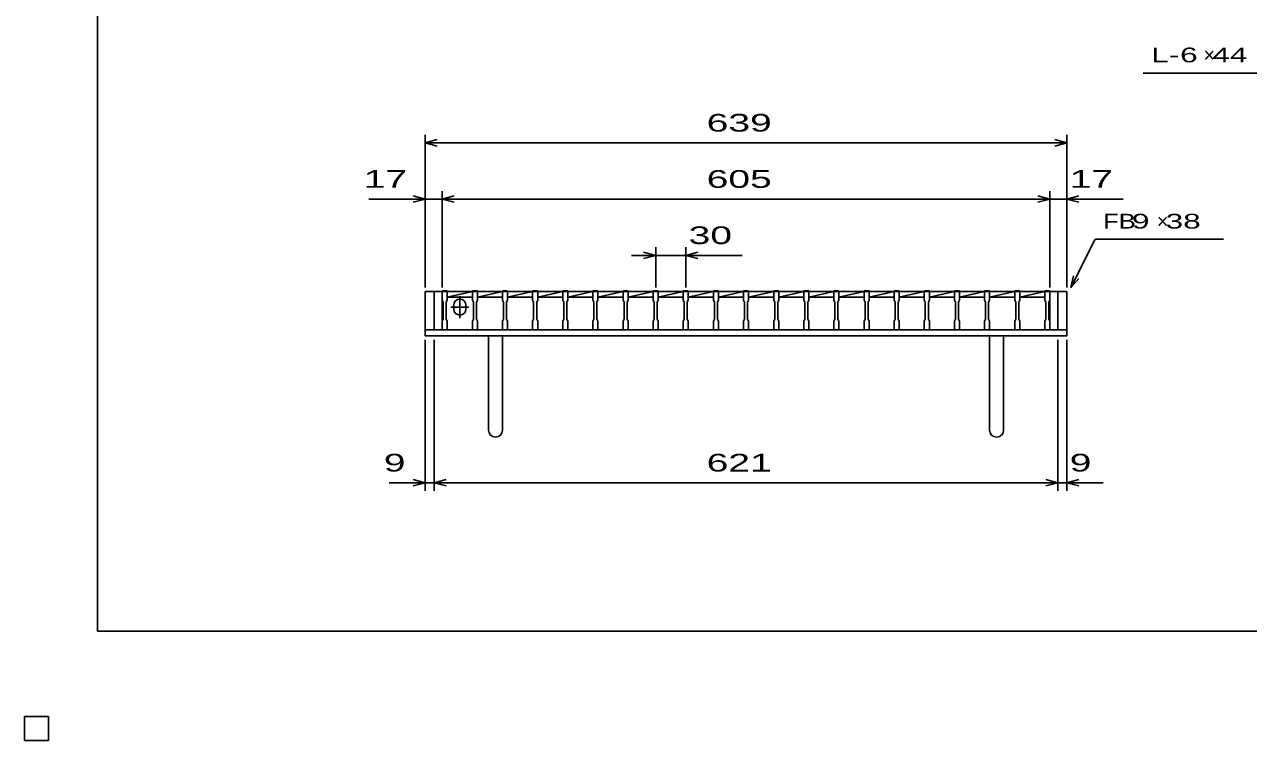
# Model space of a CAD drawing. Units: millimetres, scale not verified. Extents: x -1456 to 1385, y -1026 to 843.
# Drawn here: x -1456 to -237, y -1026 to -313 of the extents above; entities that cross this region are included whole.
import ezdxf
from ezdxf.enums import TextEntityAlignment as Align

# ---------------------------------------------------------------- set-up
doc = ezdxf.new("R2010")
doc.units = ezdxf.units.MM
doc.header["$LTSCALE"] = 8
for name, color, linetype, lineweight in [('0_2', 150, 'Continuous', 25), ('16', 3, 'Continuous', 25), ('19', 6, 'Continuous', 25), ('22', 4, 'Continuous', 25), ('24', 2, 'Continuous', 25), ('32', 4, 'Continuous', 25)]:
    doc.layers.add(name, color=color, linetype=linetype, lineweight=lineweight)
doc.styles.add('ベクトル', font='')
doc.styles.get('ベクトル').set_extended_font_data('ベクトル')

msp = doc.modelspace()

# ---------------------------------------------------------------- linework, layer by layer
at = {"layer": '0_2'}
for p, q in [((-1383.2, -917.2), (-1383.2, 842.8)), ((1384.8, -917.2), (-1383.2, -917.2)), ((-1432, -1002), (-1456, -1002)), ((-1456, -1002), (-1456, -1026)), ((-1432, -1002), (-1456, -1002)), ((-1456, -1002), (-1456, -1026)), ((-1432, -1002), (-1456, -1002)), ((-1456, -1002), (-1456, -1026)), ((-1432, -1002), (-1456, -1002)), ((-1456, -1002), (-1456, -1026)), ((-1432, -1002), (-1456, -1002)), ((-1456, -1002), (-1456, -1026)), ((-1432, -1026), (-1432, -1002)), ((-1432, -1026), (-1432, -1002)), ((-1432, -1026), (-1432, -1002)), ((-1432, -1026), (-1432, -1002)), ((-1432, -1026), (-1432, -1002)), ((-1456, -1026), (-1432, -1026)), ((-1456, -1026), (-1432, -1026)), ((-1456, -1026), (-1432, -1026)), ((-1456, -1026), (-1432, -1026)), ((-1456, -1026), (-1432, -1026))]:
    msp.add_line(p, q, dxfattribs=at)
at = {"layer": '16'}
for p, q in [((-1040, -579), (-1040, -578.3)), ((-1040, -578.3), (-1035, -578.3)), ((-1040, -579), (-1040, -587.5)), ((-1035, -579), (-1040, -579)), ((-1040, -579), (-1040, -617)), ((-1035, -578.3), (-1035, -579)), ((-1035, -587.5), (-1035, -579)), ((-1035, -579), (-1010, -579)), ((-1035, -584.5), (-1010, -579)), ((-1035, -584.5), (-1010, -584.5)), ((-1022.5, -605.5), (-1022.5, -583.5)), ((-1010, -579), (-1010, -578.3)), ((-1010, -578.3), (-1005, -578.3)), ((-1010, -579), (-1010, -587.5)), ((-1005, -579), (-1010, -579)), ((-1005, -578.3), (-1005, -579)), ((-1005, -587.5), (-1005, -579)), ((-1005, -579), (-980, -579)), ((-1005, -584.5), (-980, -579)), ((-1005, -584.5), (-980, -584.5)), ((-980, -579), (-980, -578.3)), ((-980, -578.3), (-975, -578.3)), ((-980, -579), (-980, -587.5)), ((-975, -579), (-980, -579)), ((-975, -578.3), (-975, -579)), ((-975, -587.5), (-975, -579)), ((-975, -579), (-950, -579)), ((-975, -584.5), (-950, -579)), ((-975, -584.5), (-950, -584.5)), ((-950, -579), (-950, -578.3)), ((-950, -578.3), (-945, -578.3)), ((-950, -579), (-950, -587.5)), ((-945, -579), (-950, -579)), ((-945, -578.3), (-945, -579)), ((-945, -587.5), (-945, -579)), ((-945, -579), (-920, -579)), ((-945, -584.5), (-920, -579)), ((-945, -584.5), (-920, -584.5)), ((-920, -579), (-920, -578.3)), ((-920, -578.3), (-915, -578.3)), ((-920, -579), (-920, -587.5)), ((-915, -579), (-920, -579)), ((-915, -578.3), (-915, -579)), ((-915, -587.5), (-915, -579)), ((-915, -579), (-890, -579)), ((-915, -584.5), (-890, -579)), ((-915, -584.5), (-890, -584.5)), ((-890, -579), (-890, -578.3)), ((-890, -578.3), (-885, -578.3)), ((-890, -579), (-890, -587.5)), ((-885, -579), (-890, -579)), ((-885, -578.3), (-885, -579)), ((-885, -587.5), (-885, -579)), ((-885, -579), (-860, -579)), ((-885, -584.5), (-860, -579)), ((-885, -584.5), (-860, -584.5)), ((-860, -579), (-860, -578.3)), ((-860, -578.3), (-855, -578.3)), ((-860, -579), (-860, -587.5)), ((-855, -579), (-860, -579)), ((-855, -578.3), (-855, -579)), ((-855, -587.5), (-855, -579)), ((-855, -579), (-830, -579)), ((-855, -584.5), (-830, -579)), ((-855, -584.5), (-830, -584.5)), ((-830, -579), (-830, -578.3)), ((-830, -578.3), (-825, -578.3)), ((-830, -579), (-830, -587.5)), ((-825, -579), (-830, -579)), ((-825, -578.3), (-825, -579)), ((-825, -587.5), (-825, -579)), ((-825, -579), (-800, -579)), ((-825, -584.5), (-800, -579)), ((-825, -584.5), (-800, -584.5)), ((-800, -579), (-800, -578.3)), ((-800, -578.3), (-795, -578.3)), ((-800, -579), (-800, -587.5)), ((-795, -579), (-800, -579)), ((-795, -578.3), (-795, -579)), ((-795, -587.5), (-795, -579)), ((-795, -579), (-770, -579)), ((-795, -584.5), (-770, -579)), ((-795, -584.5), (-770, -584.5)), ((-770, -579), (-770, -578.3)), ((-770, -578.3), (-765, -578.3)), ((-770, -579), (-770, -587.5)), ((-765, -579), (-770, -579)), ((-765, -578.3), (-765, -579)), ((-765, -587.5), (-765, -579)), ((-765, -579), (-740, -579)), ((-765, -584.5), (-740, -579)), ((-765, -584.5), (-740, -584.5)), ((-740, -579), (-740, -578.3)), ((-740, -578.3), (-735, -578.3)), ((-740, -579), (-740, -587.5)), ((-735, -579), (-740, -579)), ((-735, -578.3), (-735, -579)), ((-735, -587.5), (-735, -579)), ((-735, -579), (-710, -579)), ((-735, -584.5), (-710, -579)), ((-735, -584.5), (-710, -584.5)), ((-710, -579), (-710, -578.3)), ((-710, -578.3), (-705, -578.3)), ((-710, -579), (-710, -587.5)), ((-705, -579), (-710, -579)), ((-705, -578.3), (-705, -579)), ((-705, -587.5), (-705, -579)), ((-705, -579), (-680, -579)), ((-705, -584.5), (-680, -579)), ((-705, -584.5), (-680, -584.5)), ((-680, -579), (-680, -578.3)), ((-680, -578.3), (-675, -578.3)), ((-680, -579), (-680, -587.5)), ((-675, -579), (-680, -579)), ((-675, -578.3), (-675, -579)), ((-675, -587.5), (-675, -579)), ((-675, -579), (-650, -579)), ((-675, -584.5), (-650, -579)), ((-675, -584.5), (-650, -584.5)), ((-650, -579), (-650, -578.3)), ((-650, -578.3), (-645, -578.3)), ((-650, -579), (-650, -587.5)), ((-645, -579), (-650, -579)), ((-645, -578.3), (-645, -579)), ((-645, -587.5), (-645, -579)), ((-645, -579), (-620, -579)), ((-645, -584.5), (-620, -579)), ((-645, -584.5), (-620, -584.5)), ((-620, -579), (-620, -578.3)), ((-620, -578.3), (-615, -578.3)), ((-620, -579), (-620, -587.5)), ((-615, -579), (-620, -579)), ((-615, -578.3), (-615, -579)), ((-615, -587.5), (-615, -579)), ((-615, -579), (-590, -579)), ((-615, -584.5), (-590, -579)), ((-615, -584.5), (-590, -584.5)), ((-590, -579), (-590, -578.3)), ((-590, -578.3), (-585, -578.3)), ((-590, -579), (-590, -587.5)), ((-585, -579), (-590, -579)), ((-585, -578.3), (-585, -579)), ((-585, -587.5), (-585, -579)), ((-585, -579), (-560, -579)), ((-585, -584.5), (-560, -579)), ((-585, -584.5), (-560, -584.5)), ((-560, -579), (-560, -578.3)), ((-560, -578.3), (-555, -578.3)), ((-560, -579), (-560, -587.5)), ((-555, -579), (-560, -579)), ((-555, -578.3), (-555, -579)), ((-555, -587.5), (-555, -579)), ((-555, -579), (-530, -579)), ((-555, -584.5), (-530, -579)), ((-555, -584.5), (-530, -584.5)), ((-530, -579), (-530, -578.3)), ((-530, -578.3), (-525, -578.3)), ((-530, -579), (-530, -587.5)), ((-525, -579), (-530, -579)), ((-525, -578.3), (-525, -579)), ((-525, -587.5), (-525, -579)), ((-525, -579), (-500, -579)), ((-525, -584.5), (-500, -579)), ((-525, -584.5), (-500, -584.5)), ((-500, -579), (-500, -578.3)), ((-500, -578.3), (-495, -578.3)), ((-500, -579), (-500, -587.5)), ((-495, -579), (-500, -579)), ((-495, -578.3), (-495, -579)), ((-495, -587.5), (-495, -579)), ((-495, -579), (-470, -579)), ((-495, -584.5), (-470, -579)), ((-495, -584.5), (-470, -584.5)), ((-470, -579), (-470, -578.3)), ((-470, -578.3), (-465, -578.3)), ((-470, -579), (-470, -587.5)), ((-465, -579), (-470, -579)), ((-465, -578.3), (-465, -579)), ((-465, -587.5), (-465, -579)), ((-465, -579), (-440, -579)), ((-465, -584.5), (-440, -579)), ((-465, -584.5), (-440, -584.5)), ((-440, -579), (-440, -578.3)), ((-440, -578.3), (-435, -578.3)), ((-440, -579), (-440, -587.5)), ((-435, -579), (-440, -579)), ((-435, -578.3), (-435, -579)), ((-435, -587.5), (-435, -579)), ((-435, -617), (-435, -579)), ((-1040, -587.5), (-1039, -589.5)), ((-1039, -589.5), (-1039, -606.5)), ((-1036, -589.5), (-1035, -587.5)), ((-1036, -606.5), (-1036, -589.5)), ((-1031.5, -594.5), (-1013.5, -594.5)), ((-1028.5, -596.5), (-1028.5, -592.5)), ((-1016.5, -596.5), (-1016.5, -592.5)), ((-1010, -587.5), (-1009, -589.5)), ((-1009, -589.5), (-1009, -606.5)), ((-1006, -589.5), (-1005, -587.5)), ((-1006, -606.5), (-1006, -589.5)), ((-980, -587.5), (-979, -589.5)), ((-979, -589.5), (-979, -606.5)), ((-976, -589.5), (-975, -587.5)), ((-976, -606.5), (-976, -589.5)), ((-950, -587.5), (-949, -589.5)), ((-949, -589.5), (-949, -606.5)), ((-946, -589.5), (-945, -587.5)), ((-946, -606.5), (-946, -589.5)), ((-920, -587.5), (-919, -589.5)), ((-919, -589.5), (-919, -606.5)), ((-916, -589.5), (-915, -587.5)), ((-916, -606.5), (-916, -589.5)), ((-890, -587.5), (-889, -589.5)), ((-889, -589.5), (-889, -606.5)), ((-886, -589.5), (-885, -587.5)), ((-886, -606.5), (-886, -589.5)), ((-860, -587.5), (-859, -589.5)), ((-859, -589.5), (-859, -606.5)), ((-856, -589.5), (-855, -587.5)), ((-856, -606.5), (-856, -589.5)), ((-830, -587.5), (-829, -589.5)), ((-829, -589.5), (-829, -606.5)), ((-826, -589.5), (-825, -587.5)), ((-826, -606.5), (-826, -589.5)), ((-800, -587.5), (-799, -589.5)), ((-799, -589.5), (-799, -606.5)), ((-796, -589.5), (-795, -587.5)), ((-796, -606.5), (-796, -589.5)), ((-770, -587.5), (-769, -589.5)), ((-769, -589.5), (-769, -606.5)), ((-766, -589.5), (-765, -587.5)), ((-766, -606.5), (-766, -589.5)), ((-740, -587.5), (-739, -589.5)), ((-739, -589.5), (-739, -606.5)), ((-736, -589.5), (-735, -587.5)), ((-736, -606.5), (-736, -589.5)), ((-710, -587.5), (-709, -589.5)), ((-709, -589.5), (-709, -606.5)), ((-706, -589.5), (-705, -587.5)), ((-706, -606.5), (-706, -589.5)), ((-680, -587.5), (-679, -589.5)), ((-679, -589.5), (-679, -606.5)), ((-676, -589.5), (-675, -587.5)), ((-676, -606.5), (-676, -589.5)), ((-650, -587.5), (-649, -589.5)), ((-649, -589.5), (-649, -606.5)), ((-646, -589.5), (-645, -587.5)), ((-646, -606.5), (-646, -589.5)), ((-620, -587.5), (-619, -589.5)), ((-619, -589.5), (-619, -606.5)), ((-616, -589.5), (-615, -587.5)), ((-616, -606.5), (-616, -589.5)), ((-590, -587.5), (-589, -589.5)), ((-589, -589.5), (-589, -606.5)), ((-586, -589.5), (-585, -587.5)), ((-586, -606.5), (-586, -589.5)), ((-560, -587.5), (-559, -589.5)), ((-559, -589.5), (-559, -606.5)), ((-556, -589.5), (-555, -587.5)), ((-556, -606.5), (-556, -589.5)), ((-530, -587.5), (-529, -589.5)), ((-529, -589.5), (-529, -606.5)), ((-526, -589.5), (-525, -587.5)), ((-526, -606.5), (-526, -589.5)), ((-500, -587.5), (-499, -589.5)), ((-499, -589.5), (-499, -606.5)), ((-496, -589.5), (-495, -587.5)), ((-496, -606.5), (-496, -589.5)), ((-470, -587.5), (-469, -589.5)), ((-469, -589.5), (-469, -606.5)), ((-466, -589.5), (-465, -587.5)), ((-466, -606.5), (-466, -589.5)), ((-440, -587.5), (-439, -589.5)), ((-439, -589.5), (-439, -606.5)), ((-436, -589.5), (-435, -587.5)), ((-436, -606.5), (-436, -589.5)), ((-1039, -606.5), (-1040, -608.5)), ((-1040, -608.5), (-1040, -617)), ((-1035, -608.5), (-1036, -606.5)), ((-1035, -617), (-1035, -608.5)), ((-1009, -606.5), (-1010, -608.5)), ((-1010, -608.5), (-1010, -617)), ((-1005, -608.5), (-1006, -606.5)), ((-1005, -617), (-1005, -608.5)), ((-979, -606.5), (-980, -608.5)), ((-980, -608.5), (-980, -617)), ((-975, -608.5), (-976, -606.5)), ((-975, -617), (-975, -608.5)), ((-949, -606.5), (-950, -608.5)), ((-950, -608.5), (-950, -617)), ((-945, -608.5), (-946, -606.5)), ((-945, -617), (-945, -608.5)), ((-919, -606.5), (-920, -608.5)), ((-920, -608.5), (-920, -617)), ((-915, -608.5), (-916, -606.5)), ((-915, -617), (-915, -608.5)), ((-889, -606.5), (-890, -608.5)), ((-890, -608.5), (-890, -617)), ((-885, -608.5), (-886, -606.5)), ((-885, -617), (-885, -608.5)), ((-859, -606.5), (-860, -608.5)), ((-860, -608.5), (-860, -617)), ((-855, -608.5), (-856, -606.5)), ((-855, -617), (-855, -608.5)), ((-829, -606.5), (-830, -608.5)), ((-830, -608.5), (-830, -617)), ((-825, -608.5), (-826, -606.5)), ((-825, -617), (-825, -608.5)), ((-799, -606.5), (-800, -608.5)), ((-800, -608.5), (-800, -617)), ((-795, -608.5), (-796, -606.5)), ((-795, -617), (-795, -608.5)), ((-769, -606.5), (-770, -608.5)), ((-770, -608.5), (-770, -617)), ((-765, -608.5), (-766, -606.5)), ((-765, -617), (-765, -608.5)), ((-739, -606.5), (-740, -608.5)), ((-740, -608.5), (-740, -617)), ((-735, -608.5), (-736, -606.5)), ((-735, -617), (-735, -608.5)), ((-709, -606.5), (-710, -608.5)), ((-710, -608.5), (-710, -617)), ((-705, -608.5), (-706, -606.5)), ((-705, -617), (-705, -608.5)), ((-679, -606.5), (-680, -608.5)), ((-680, -608.5), (-680, -617)), ((-675, -608.5), (-676, -606.5)), ((-675, -617), (-675, -608.5)), ((-649, -606.5), (-650, -608.5)), ((-650, -608.5), (-650, -617)), ((-645, -608.5), (-646, -606.5)), ((-645, -617), (-645, -608.5)), ((-619, -606.5), (-620, -608.5)), ((-620, -608.5), (-620, -617)), ((-615, -608.5), (-616, -606.5)), ((-615, -617), (-615, -608.5)), ((-589, -606.5), (-590, -608.5)), ((-590, -608.5), (-590, -617)), ((-585, -608.5), (-586, -606.5)), ((-585, -617), (-585, -608.5)), ((-559, -606.5), (-560, -608.5)), ((-560, -608.5), (-560, -617)), ((-555, -608.5), (-556, -606.5)), ((-555, -617), (-555, -608.5)), ((-529, -606.5), (-530, -608.5)), ((-530, -608.5), (-530, -617)), ((-525, -608.5), (-526, -606.5)), ((-525, -617), (-525, -608.5)), ((-499, -606.5), (-500, -608.5)), ((-500, -608.5), (-500, -617)), ((-495, -608.5), (-496, -606.5)), ((-495, -617), (-495, -608.5)), ((-469, -606.5), (-470, -608.5)), ((-470, -608.5), (-470, -617)), ((-465, -608.5), (-466, -606.5)), ((-465, -617), (-465, -608.5)), ((-439, -606.5), (-440, -608.5)), ((-440, -608.5), (-440, -617)), ((-435, -608.5), (-436, -606.5)), ((-435, -617), (-435, -608.5)), ((-1040, -617), (-1035, -617)), ((-1035, -617), (-1010, -617)), ((-1010, -617), (-1005, -617)), ((-1005, -617), (-980, -617)), ((-980, -617), (-975, -617)), ((-975, -617), (-950, -617)), ((-950, -617), (-945, -617)), ((-945, -617), (-920, -617)), ((-920, -617), (-915, -617)), ((-915, -617), (-890, -617)), ((-890, -617), (-885, -617)), ((-885, -617), (-860, -617)), ((-860, -617), (-855, -617)), ((-855, -617), (-830, -617)), ((-830, -617), (-825, -617)), ((-825, -617), (-800, -617)), ((-800, -617), (-795, -617)), ((-795, -617), (-770, -617)), ((-770, -617), (-765, -617)), ((-765, -617), (-740, -617)), ((-740, -617), (-735, -617)), ((-735, -617), (-710, -617)), ((-710, -617), (-705, -617)), ((-705, -617), (-680, -617)), ((-680, -617), (-675, -617)), ((-675, -617), (-650, -617)), ((-650, -617), (-645, -617)), ((-645, -617), (-620, -617)), ((-620, -617), (-615, -617)), ((-615, -617), (-590, -617)), ((-590, -617), (-585, -617)), ((-585, -617), (-560, -617)), ((-560, -617), (-555, -617)), ((-555, -617), (-530, -617)), ((-530, -617), (-525, -617)), ((-525, -617), (-500, -617)), ((-500, -617), (-495, -617)), ((-495, -617), (-470, -617)), ((-470, -617), (-465, -617)), ((-465, -617), (-440, -617)), ((-440, -617), (-435, -617)), ((-1432, -1002), (-1456, -1002)), ((-1456, -1002), (-1456, -1026)), ((-1432, -1002), (-1456, -1002)), ((-1456, -1002), (-1456, -1026)), ((-1432, -1002), (-1456, -1002)), ((-1456, -1002), (-1456, -1026)), ((-1432, -1002), (-1456, -1002)), ((-1456, -1002), (-1456, -1026)), ((-1432, -1002), (-1456, -1002)), ((-1456, -1002), (-1456, -1026)), ((-1432, -1026), (-1432, -1002)), ((-1432, -1026), (-1432, -1002)), ((-1432, -1026), (-1432, -1002)), ((-1432, -1026), (-1432, -1002)), ((-1432, -1026), (-1432, -1002)), ((-1456, -1026), (-1432, -1026)), ((-1456, -1026), (-1432, -1026)), ((-1456, -1026), (-1432, -1026)), ((-1456, -1026), (-1432, -1026)), ((-1456, -1026), (-1432, -1026))]:
    msp.add_line(p, q, dxfattribs=at)
for centre, start, end in [((-1022.5, -592.5), 0, 180), ((-1022.5, -596.5), 180, 0)]:
    msp.add_arc(centre, 6, start, end, dxfattribs=at)
at = {"layer": '19'}
for p, q in [((-1040, -579), (-1057, -579)), ((-1057, -579), (-1057, -623)), ((-1048, -617), (-1048, -579)), ((-418, -579), (-435, -579)), ((-427, -579), (-427, -617)), ((-418, -623), (-418, -579)), ((-1048, -617), (-1057, -617)), ((-427, -617), (-1048, -617)), ((-427, -617), (-418, -617)), ((-1057, -623), (-418, -623)), ((-994, -623), (-994, -717)), ((-980, -717), (-980, -623)), ((-495, -623), (-495, -717)), ((-481, -717), (-481, -623))]:
    msp.add_line(p, q, dxfattribs=at)
for centre in [(-987, -717), (-488, -717)]:
    msp.add_arc(centre, 7, 180, 0, dxfattribs=at)
at = {"layer": '22'}
for p, q in [((-342, -361.5), (-182, -361.5)), ((-1057, -575), (-1057, -423)), ((-418, -575), (-418, -423)), ((-1057, -431), (-1045, -427.8)), ((-1045, -434.2), (-1057, -431)), ((-1057, -431), (-418, -431)), ((-418, -431), (-430, -427.8)), ((-430, -434.2), (-418, -431)), ((-1113, -487), (-1057, -487)), ((-1057, -487), (-1069, -483.8)), ((-1069, -490.2), (-1057, -487)), ((-1057, -575), (-1057, -479)), ((-1057, -487), (-1040, -487)), ((-1040, -575), (-1040, -479)), ((-1040, -487), (-1028, -483.8)), ((-1028, -490.2), (-1040, -487)), ((-1040, -487), (-435, -487)), ((-435, -487), (-447, -483.8)), ((-447, -490.2), (-435, -487)), ((-435, -575), (-435, -479)), ((-435, -487), (-418, -487)), ((-418, -575), (-418, -479)), ((-418, -487), (-406, -483.8)), ((-406, -490.2), (-418, -487)), ((-418, -487), (-362, -487)), ((-827.5, -575), (-827.5, -535)), ((-797.5, -535), (-797.5, -575)), ((-414, -575), (-390, -527)), ((-390, -527), (-262, -527)), ((-827.5, -543), (-851.5, -543)), ((-827.5, -543), (-839.5, -539.8)), ((-839.5, -546.2), (-827.5, -543)), ((-827.5, -543), (-797.5, -543)), ((-797.5, -543), (-785.5, -539.8)), ((-785.5, -546.2), (-797.5, -543)), ((-797.5, -543), (-741.5, -543)), ((-414, -575), (-411.6, -563.32)), ((-414, -575), (-406, -566.2)), ((-1057, -777.4), (-1057, -627)), ((-1048, -777.4), (-1048, -627)), ((-427, -777.4), (-427, -627)), ((-418, -777.4), (-418, -627)), ((-1057, -769.4), (-1069, -766.2)), ((-1048, -769.4), (-1036, -766.2)), ((-427, -769.4), (-439, -766.2)), ((-418, -769.4), (-406, -766.2)), ((-1093, -769.4), (-1057, -769.4)), ((-1069, -772.6), (-1057, -769.4)), ((-1057, -769.4), (-1048, -769.4)), ((-1036, -772.6), (-1048, -769.4)), ((-1048, -769.4), (-427, -769.4)), ((-439, -772.6), (-427, -769.4)), ((-427, -769.4), (-418, -769.4)), ((-406, -772.6), (-418, -769.4)), ((-418, -769.4), (-382, -769.4))]:
    msp.add_line(p, q, dxfattribs=at)
at = {"layer": '22', "color": 2}
for p, q in [((-1432, -1002), (-1456, -1002)), ((-1456, -1002), (-1456, -1026)), ((-1432, -1002), (-1456, -1002)), ((-1456, -1002), (-1456, -1026)), ((-1432, -1002), (-1456, -1002)), ((-1456, -1002), (-1456, -1026)), ((-1432, -1026), (-1432, -1002)), ((-1432, -1026), (-1432, -1002)), ((-1432, -1026), (-1432, -1002)), ((-1456, -1026), (-1432, -1026)), ((-1456, -1026), (-1432, -1026)), ((-1456, -1026), (-1432, -1026))]:
    msp.add_line(p, q, dxfattribs=at)
at = {"layer": '24', "color": 4}
for p, q in [((-1432, -1002), (-1456, -1002)), ((-1456, -1002), (-1456, -1026)), ((-1432, -1002), (-1456, -1002)), ((-1456, -1002), (-1456, -1026)), ((-1432, -1002), (-1456, -1002)), ((-1456, -1002), (-1456, -1026)), ((-1432, -1026), (-1432, -1002)), ((-1432, -1026), (-1432, -1002)), ((-1432, -1026), (-1432, -1002)), ((-1456, -1026), (-1432, -1026)), ((-1456, -1026), (-1432, -1026)), ((-1456, -1026), (-1432, -1026))]:
    msp.add_line(p, q, dxfattribs=at)
at = {"layer": '32'}
for p, q in [((-1432, -1002), (-1456, -1002)), ((-1456, -1002), (-1456, -1026)), ((-1432, -1002), (-1456, -1002)), ((-1456, -1002), (-1456, -1026)), ((-1432, -1002), (-1456, -1002)), ((-1456, -1002), (-1456, -1026)), ((-1432, -1002), (-1456, -1002)), ((-1456, -1002), (-1456, -1026)), ((-1432, -1002), (-1456, -1002)), ((-1456, -1002), (-1456, -1026)), ((-1432, -1026), (-1432, -1002)), ((-1432, -1026), (-1432, -1002)), ((-1432, -1026), (-1432, -1002)), ((-1432, -1026), (-1432, -1002)), ((-1432, -1026), (-1432, -1002)), ((-1456, -1026), (-1432, -1026)), ((-1456, -1026), (-1432, -1026)), ((-1456, -1026), (-1432, -1026)), ((-1456, -1026), (-1432, -1026)), ((-1456, -1026), (-1432, -1026))]:
    msp.add_line(p, q, dxfattribs=at)

# ---------------------------------------------------------------- texts
at = {"layer": '22', "color": 2, "style": 'ベクトル'}
for s, height, width, p in [('L-', 14.66, 1.6, (-334, -343.5)), (' 6 ', 14.66, 1.6, (-314, -343.5)), (' 44 ', 14.66, 1.6, (-282, -343.5)), (' 639 ', 17.6, 1.65, (-787.5, -411)), (' 17 ', 17.6, 1.65, (-1129, -467)), (' 605 ', 17.6, 1.65, (-787.5, -467)), (' 17 ', 17.6, 1.65, (-426, -467)), ('FB', 14.66, 1.3, (-382, -509)), (' 9 ', 14.66, 1.6, (-362, -509)), (' 38 ', 14.66, 1.6, (-328.4, -509)), (' 30 ', 17.6, 1.65, (-805.5, -523)), (' 9 ', 17.6, 1.65, (-1109, -749.4)), (' 621 ', 17.6, 1.65, (-787.5, -749.4)), (' 9 ', 17.6, 1.65, (-426, -749.4))]:
    msp.add_text(s, height=height, dxfattribs=dict(at, width=width)).set_placement(p, align=Align.MIDDLE_LEFT)
for p in [(-282, -343.5), (-328.4, -509)]:
    msp.add_text('×', height=14.66, dxfattribs=at).set_placement(p, align=Align.MIDDLE_LEFT)

doc.saveas('drawing.dxf')
